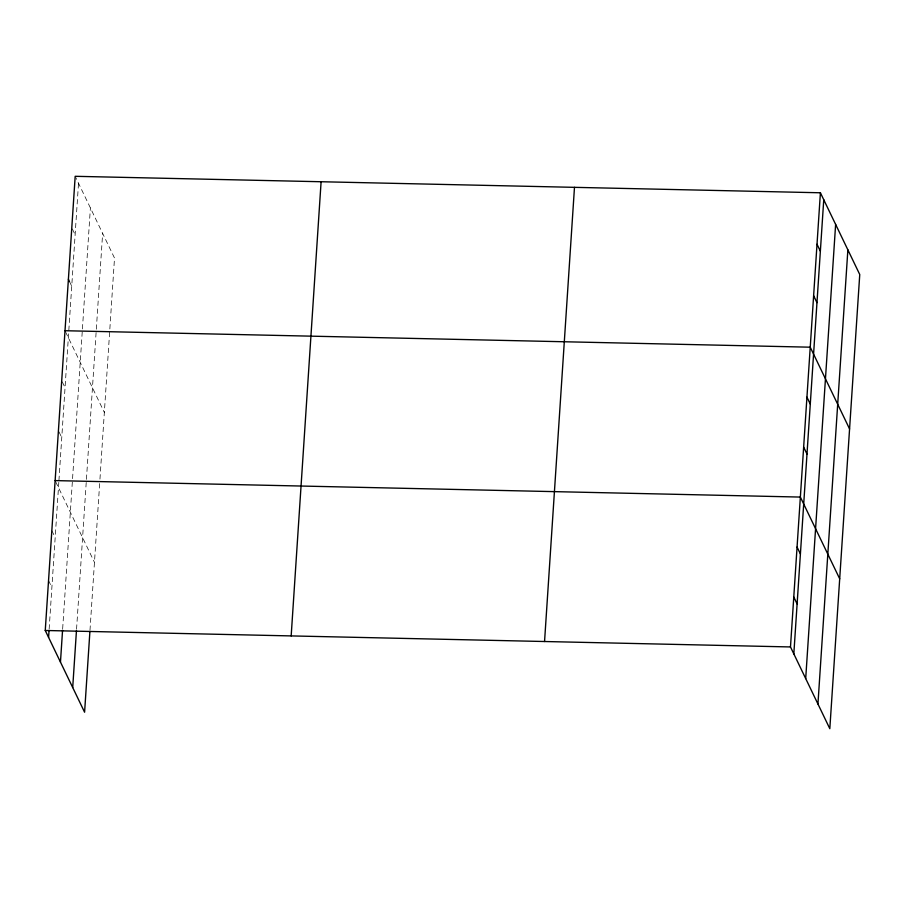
<?xml version="1.0" encoding="UTF-8"?>
<svg xmlns="http://www.w3.org/2000/svg" width="905" height="905" viewBox="0 0 905 905"><rect width="100%" height="100%" fill="white"/><g stroke="black" fill="none" stroke-linecap="round" stroke-linejoin="round"><path stroke-width="0.68" stroke-dasharray="4.53 3.39" d="M49.142 629.099L58.836 481.992M58.927 480.6L78.52 183.24M62.66 628.805L82.332 330.348M82.423 328.956L90.398 207.924M76.552 629.258L86.337 480.759M86.428 479.379L102.638 233.366M89.98 630.344L99.867 480.465M99.957 479.084L114.516 258.049L75.737 177.459M72.343 228.931L75.126 234.712M69.504 281.568L71.733 286.195M65.556 331.886L104.347 412.465M62.264 381.842L65.047 387.623M58.972 431.798L61.755 437.579M55.68 481.765L94.471 562.344M51.834 530.568L55.171 537.502M48.542 580.524L51.879 587.458"/><path stroke-width="1.36" d="M89.889 631.735L84.595 712.224L45.25 630.48L75.183 176.305L820.405 192.776L859.75 274.52L829.817 728.695L790.484 646.951L820.405 192.776M48.587 637.425L49.051 630.48M60.465 662.109L62.569 630.185M72.705 687.54L76.461 630.638M291.172 635.921L321.105 181.735M544.55 641.521L574.483 187.335M793.821 653.896L823.754 199.711M805.699 678.58L835.632 224.395M817.939 704.011L847.872 249.837M65.002 330.721L810.235 347.192L849.569 428.936M55.126 480.6L800.359 497.071L839.693 578.815M45.25 630.48L790.484 646.951M817.023 244.248L820.36 251.194M813.629 295.72L816.966 302.666M806.943 397.159L810.28 404.094M803.651 447.115L806.989 454.061M797.067 547.039L800.405 553.973M793.775 596.995L797.113 603.94M68.395 279.249L69.504 281.568"/></g></svg>
